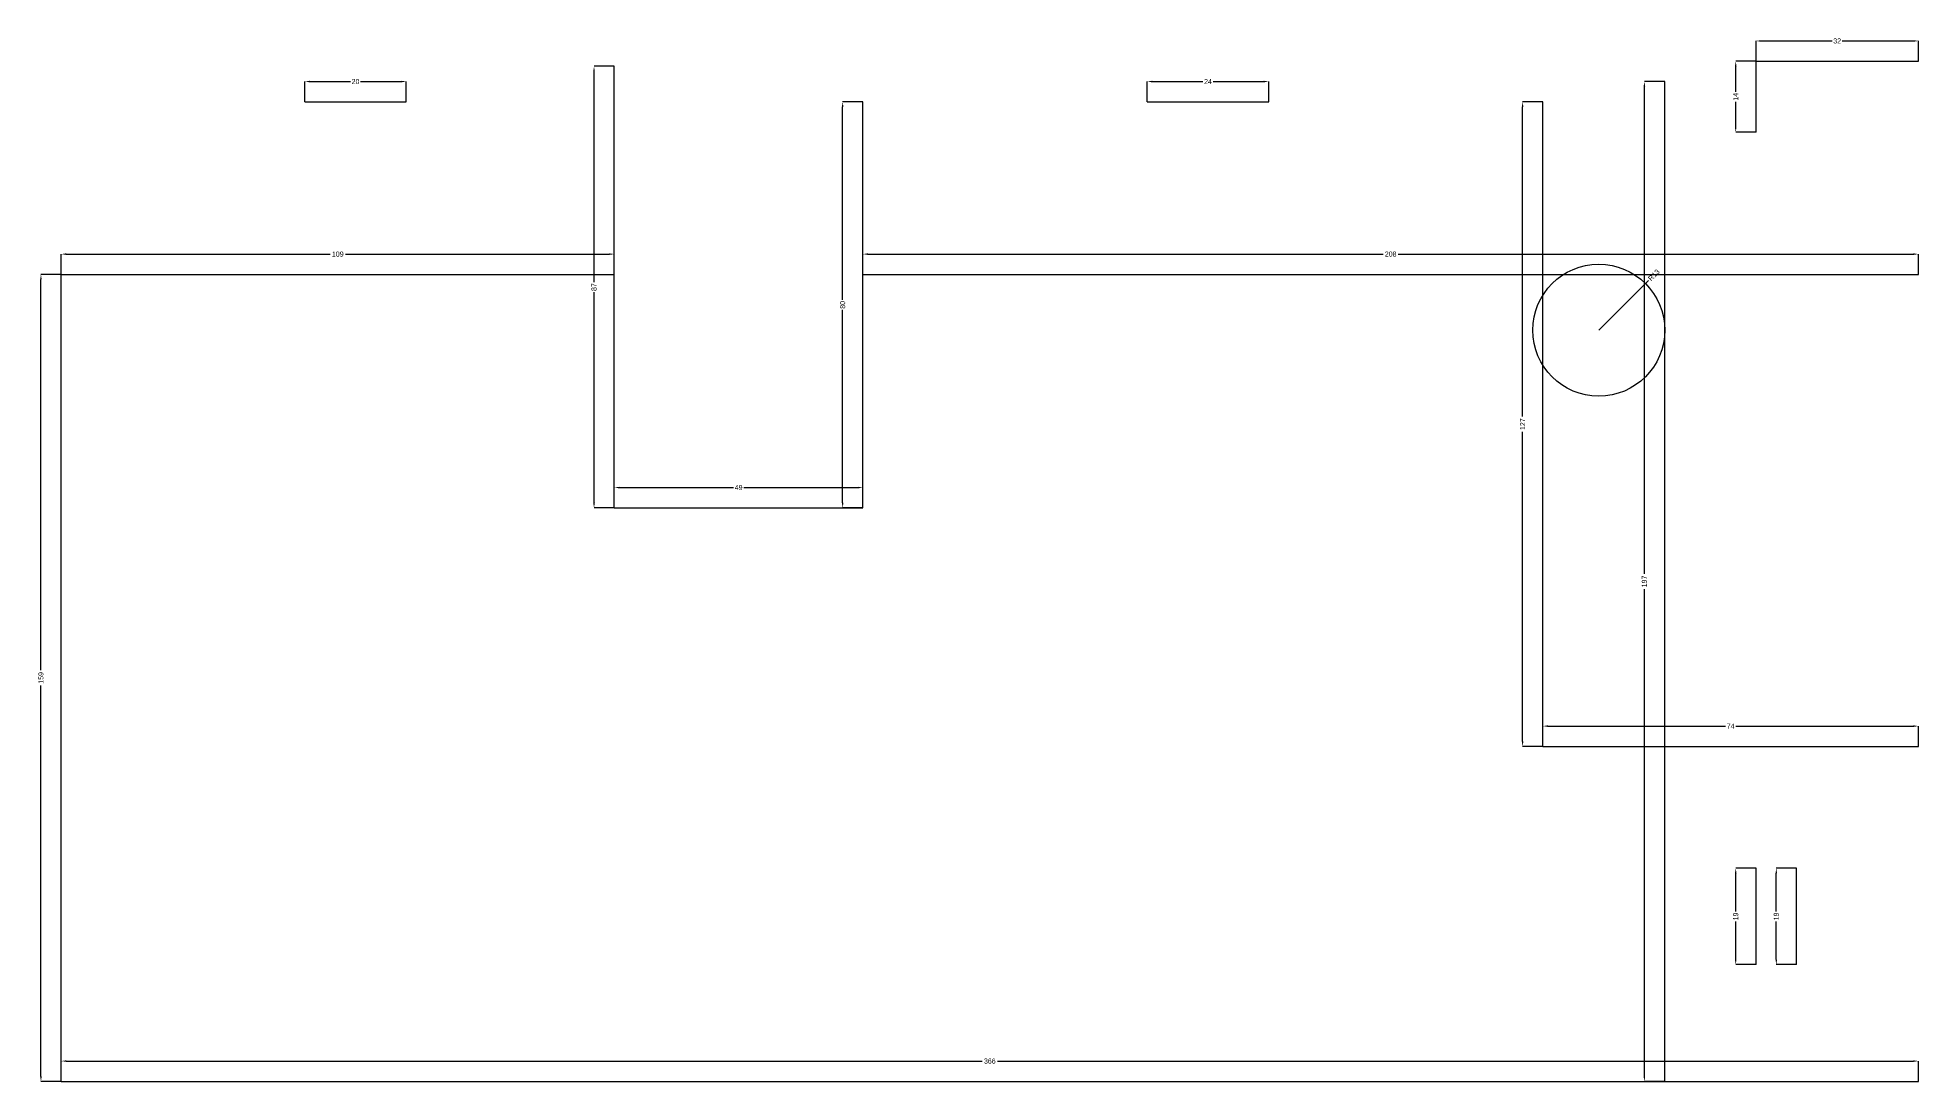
# Model space of a CAD drawing. Header units: metres. Extents: x 5 to 376, y 24 to 230.
import ezdxf

# ---------------------------------------------------------------- set-up
doc = ezdxf.new("R2010")
doc.units = ezdxf.units.M
doc.dimstyles.get("Standard").update_dxf_attribs({"dimtxt": 2.5, "dimasz": 2.5, "dimexe": 1.25, "dimexo": 0.625, "dimtad": 1, "dimcen": 2.5, "dimazin": 3, "dimtfac": 1, "dimtmove": 0, "dimatfit": 3})

# ---------------------------------------------------------------- blocks, each defined once
blk = doc.blocks.new('_CLOSEDFILLED')
at = {"color": 0, "linetype": 'BYBLOCK'}
blk.add_solid([(-1, 0.16), (0, 0), (-1, -0.16)], dxfattribs=at)
blk = doc.blocks.new('*D1')
for p, q in [((10, 24), (10, 28)), ((11, 28), (191.5, 28)), ((194.5, 28), (375, 28)), ((376, 24), (376, 28))]:
    blk.add_line(p, q)
at = {"layer": 'Defpoints'}
for p in [(10, 28), (10, 24), (376, 24)]:
    blk.add_point(p, dxfattribs=at)
at = {"rotation": 180}
blk.add_blockref('_CLOSEDFILLED', (10, 28), dxfattribs=at)
blk.add_blockref('_CLOSEDFILLED', (376, 28))
at = {"insert": (193, 28), "char_height": 1, "attachment_point": 5}
blk.add_mtext('366', dxfattribs=at)
blk = doc.blocks.new('*D2')
for p, q in [((326, 221), (322, 221)), ((322, 124), (322, 220)), ((322, 25), (322, 121)), ((326, 24), (322, 24))]:
    blk.add_line(p, q)
at = {"layer": 'Defpoints'}
for p in [(326, 221), (322, 24), (326, 24)]:
    blk.add_point(p, dxfattribs=at)
for p, rotation in [((322, 221), 90), ((322, 24), 270)]:
    blk.add_blockref('_CLOSEDFILLED', p, dxfattribs=dict(rotation=rotation))
at = {"insert": (322, 122.5), "char_height": 1, "attachment_point": 5, "rotation": 90}
blk.add_mtext('197', dxfattribs=at)
blk = doc.blocks.new('*D3')
for p, q in [((10, 183), (6, 183)), ((6, 105), (6, 182)), ((6, 25), (6, 102)), ((10, 24), (6, 24))]:
    blk.add_line(p, q)
at = {"layer": 'Defpoints'}
for p in [(10, 183), (6, 24), (10, 24)]:
    blk.add_point(p, dxfattribs=at)
for p, rotation in [((6, 183), 90), ((6, 24), 270)]:
    blk.add_blockref('_CLOSEDFILLED', p, dxfattribs=dict(rotation=rotation))
at = {"insert": (6, 103.5), "char_height": 1, "attachment_point": 5, "rotation": 90}
blk.add_mtext('159', dxfattribs=at)
blk = doc.blocks.new('*D4')
for p, q in [((10, 183), (10, 187)), ((11, 187), (63, 187)), ((66, 187), (118, 187)), ((119, 183), (119, 187))]:
    blk.add_line(p, q)
at = {"layer": 'Defpoints'}
for p in [(10, 187), (10, 183), (119, 183)]:
    blk.add_point(p, dxfattribs=at)
at = {"rotation": 180}
blk.add_blockref('_CLOSEDFILLED', (10, 187), dxfattribs=at)
blk.add_blockref('_CLOSEDFILLED', (119, 187))
at = {"insert": (64.5, 187), "char_height": 1, "attachment_point": 5}
blk.add_mtext('109', dxfattribs=at)
blk = doc.blocks.new('*D5')
for p, q in [((168, 183), (168, 187)), ((169, 187), (270.5, 187)), ((273.5, 187), (375, 187)), ((376, 183), (376, 187))]:
    blk.add_line(p, q)
at = {"layer": 'Defpoints'}
for p in [(168, 187), (168, 183), (376, 183)]:
    blk.add_point(p, dxfattribs=at)
at = {"rotation": 180}
blk.add_blockref('_CLOSEDFILLED', (168, 187), dxfattribs=at)
blk.add_blockref('_CLOSEDFILLED', (376, 187))
at = {"insert": (272, 187), "char_height": 1, "attachment_point": 5}
blk.add_mtext('208', dxfattribs=at)
blk = doc.blocks.new('*D6')
for p, q in [((302, 217), (298, 217)), ((298, 155), (298, 216)), ((298, 91), (298, 152)), ((302, 90), (298, 90))]:
    blk.add_line(p, q)
at = {"layer": 'Defpoints'}
for p in [(302, 217), (298, 90), (302, 90)]:
    blk.add_point(p, dxfattribs=at)
for p, rotation in [((298, 217), 90), ((298, 90), 270)]:
    blk.add_blockref('_CLOSEDFILLED', p, dxfattribs=dict(rotation=rotation))
at = {"insert": (298, 153.5), "char_height": 1, "attachment_point": 5, "rotation": 90}
blk.add_mtext('127', dxfattribs=at)
blk = doc.blocks.new('*D7')
for p, q in [((119, 224), (115, 224)), ((115, 181.5), (115, 223)), ((115, 138), (115, 179.5)), ((119, 137), (115, 137))]:
    blk.add_line(p, q)
at = {"layer": 'Defpoints'}
for p in [(119, 224), (115, 137), (119, 137)]:
    blk.add_point(p, dxfattribs=at)
for p, rotation in [((115, 224), 90), ((115, 137), 270)]:
    blk.add_blockref('_CLOSEDFILLED', p, dxfattribs=dict(rotation=rotation))
at = {"insert": (115, 180.5), "char_height": 1, "attachment_point": 5, "rotation": 90}
blk.add_mtext('87', dxfattribs=at)
blk = doc.blocks.new('*D8')
for p, q in [((168, 217), (164, 217)), ((164, 178), (164, 216)), ((164, 138), (164, 176)), ((168, 137), (164, 137))]:
    blk.add_line(p, q)
at = {"layer": 'Defpoints'}
for p in [(168, 217), (164, 137), (168, 137)]:
    blk.add_point(p, dxfattribs=at)
for p, rotation in [((164, 217), 90), ((164, 137), 270)]:
    blk.add_blockref('_CLOSEDFILLED', p, dxfattribs=dict(rotation=rotation))
at = {"insert": (164, 177), "char_height": 1, "attachment_point": 5, "rotation": 90}
blk.add_mtext('80', dxfattribs=at)
blk = doc.blocks.new('*D9')
for p, q in [((344, 225), (344, 229)), ((345, 229), (359, 229)), ((361, 229), (375, 229)), ((376, 225), (376, 229))]:
    blk.add_line(p, q)
at = {"layer": 'Defpoints'}
for p in [(344, 229), (344, 225), (376, 225)]:
    blk.add_point(p, dxfattribs=at)
at = {"rotation": 180}
blk.add_blockref('_CLOSEDFILLED', (344, 229), dxfattribs=at)
blk.add_blockref('_CLOSEDFILLED', (376, 229))
at = {"insert": (360, 229), "char_height": 1, "attachment_point": 5}
blk.add_mtext('32', dxfattribs=at)
blk = doc.blocks.new('*D10')
for p, q in [((352, 66), (348, 66)), ((348, 57.5), (348, 65)), ((348, 48), (348, 55.5)), ((352, 47), (348, 47))]:
    blk.add_line(p, q)
at = {"layer": 'Defpoints'}
for p in [(352, 66), (348, 47), (352, 47)]:
    blk.add_point(p, dxfattribs=at)
for p, rotation in [((348, 66), 90), ((348, 47), 270)]:
    blk.add_blockref('_CLOSEDFILLED', p, dxfattribs=dict(rotation=rotation))
at = {"insert": (348, 56.5), "char_height": 1, "attachment_point": 5, "rotation": 90}
blk.add_mtext('19', dxfattribs=at)
blk = doc.blocks.new('*D11')
for p, q in [((302, 90), (302, 94)), ((303, 94), (338, 94)), ((340, 94), (375, 94)), ((376, 90), (376, 94))]:
    blk.add_line(p, q)
at = {"layer": 'Defpoints'}
for p in [(302, 94), (302, 90), (376, 90)]:
    blk.add_point(p, dxfattribs=at)
at = {"rotation": 180}
blk.add_blockref('_CLOSEDFILLED', (302, 94), dxfattribs=at)
blk.add_blockref('_CLOSEDFILLED', (376, 94))
at = {"insert": (339, 94), "char_height": 1, "attachment_point": 5}
blk.add_mtext('74', dxfattribs=at)
blk = doc.blocks.new('*D12')
for p, q in [((58, 217), (58, 221)), ((59, 221), (67, 221)), ((69, 221), (77, 221)), ((78, 217), (78, 221))]:
    blk.add_line(p, q)
at = {"layer": 'Defpoints'}
for p in [(58, 221), (58, 217), (78, 217)]:
    blk.add_point(p, dxfattribs=at)
at = {"rotation": 180}
blk.add_blockref('_CLOSEDFILLED', (58, 221), dxfattribs=at)
blk.add_blockref('_CLOSEDFILLED', (78, 221))
at = {"insert": (68, 221), "char_height": 1, "attachment_point": 5}
blk.add_mtext('20', dxfattribs=at)
blk = doc.blocks.new('*D13')
for p, q in [((224, 217), (224, 221)), ((225, 221), (235, 221)), ((237, 221), (247, 221)), ((248, 217), (248, 221))]:
    blk.add_line(p, q)
at = {"layer": 'Defpoints'}
for p in [(224, 221), (224, 217), (248, 217)]:
    blk.add_point(p, dxfattribs=at)
at = {"rotation": 180}
blk.add_blockref('_CLOSEDFILLED', (224, 221), dxfattribs=at)
blk.add_blockref('_CLOSEDFILLED', (248, 221))
at = {"insert": (236, 221), "char_height": 1, "attachment_point": 5}
blk.add_mtext('24', dxfattribs=at)
blk = doc.blocks.new('*D14')
for p, q in [((119, 137), (119, 141)), ((120, 141), (142.5, 141)), ((144.5, 141), (167, 141)), ((168, 137), (168, 141))]:
    blk.add_line(p, q)
at = {"layer": 'Defpoints'}
for p in [(119, 141), (119, 137), (168, 137)]:
    blk.add_point(p, dxfattribs=at)
at = {"rotation": 180}
blk.add_blockref('_CLOSEDFILLED', (119, 141), dxfattribs=at)
blk.add_blockref('_CLOSEDFILLED', (168, 141))
at = {"insert": (143.5, 141), "char_height": 1, "attachment_point": 5}
blk.add_mtext('49', dxfattribs=at)
blk = doc.blocks.new('*D15')
for p, q in [((344, 66), (340, 66)), ((340, 57.5), (340, 65)), ((340, 48), (340, 55.5)), ((344, 47), (340, 47))]:
    blk.add_line(p, q)
at = {"layer": 'Defpoints'}
for p in [(344, 66), (340, 47), (344, 47)]:
    blk.add_point(p, dxfattribs=at)
for p, rotation in [((340, 66), 90), ((340, 47), 270)]:
    blk.add_blockref('_CLOSEDFILLED', p, dxfattribs=dict(rotation=rotation))
at = {"insert": (340, 56.5), "char_height": 1, "attachment_point": 5, "rotation": 90}
blk.add_mtext('19', dxfattribs=at)
blk = doc.blocks.new('*D16')
for p, q in [((344, 225), (340, 225)), ((340, 219), (340, 224)), ((340, 212), (340, 217)), ((344, 211), (340, 211))]:
    blk.add_line(p, q)
at = {"layer": 'Defpoints'}
for p in [(344, 225), (340, 211), (344, 211)]:
    blk.add_point(p, dxfattribs=at)
for p, rotation in [((340, 225), 90), ((340, 211), 270)]:
    blk.add_blockref('_CLOSEDFILLED', p, dxfattribs=dict(rotation=rotation))
at = {"insert": (340, 218), "char_height": 1, "attachment_point": 5, "rotation": 90}
blk.add_mtext('14', dxfattribs=at)
blk = doc.blocks.new('*D17')
for p, q in [((322.81, 181.81), (322.37, 181.37)), ((313, 172), (322.19, 181.19))]:
    blk.add_line(p, q)
at = {"layer": 'Defpoints'}
for p in [(322.19, 181.19), (313, 172)]:
    blk.add_point(p, dxfattribs=at)
at = {"xscale": 0.25, "yscale": 0.25, "rotation": 224.99999999999991}
blk.add_blockref('_CLOSEDFILLED', (322.19, 181.19), dxfattribs=at)
at = {"insert": (323.87, 182.87), "char_height": 1, "attachment_point": 5, "rotation": 45}
blk.add_mtext('R13', dxfattribs=at)

msp = doc.modelspace()

# ---------------------------------------------------------------- linework, layer by layer
for p, q in [((119, 137), (119, 224)), ((344, 225), (376, 225)), ((344, 211), (344, 225)), ((326, 24), (326, 221)), ((58, 217), (78, 217)), ((168, 137), (168, 217)), ((224, 217), (248, 217)), ((302, 90), (302, 217)), ((10, 24), (10, 183)), ((10, 183), (119, 183)), ((168, 183), (376, 183)), ((119, 137), (168, 137)), ((302, 90), (376, 90)), ((344, 47), (344, 66)), ((352, 47), (352, 66)), ((10, 24), (376, 24))]:
    msp.add_line(p, q)
msp.add_circle((313, 172), 13)

# ---------------------------------------------------------------- dimensions: what is measured, and where the dimension line sits
for base, p1, p2, picture, middle in [((344, 229), (344, 225), (376, 225), '*D9', (360, 229)), ((58, 221), (58, 217), (78, 217), '*D12', (68, 221)), ((224, 221), (224, 217), (248, 217), '*D13', (236, 221)), ((10, 187), (10, 183), (119, 183), '*D4', (64.5, 187)), ((168, 187), (168, 183), (376, 183), '*D5', (272, 187)), ((119, 141), (119, 137), (168, 137), '*D14', (143.5, 141)), ((302, 94), (302, 90), (376, 90), '*D11', (339, 94)), ((10, 28), (10, 24), (376, 24), '*D1', (193, 28))]:
    dim = msp.add_linear_dim(base=base, p1=p1, p2=p2, dimstyle='Standard', override={"dimasz": 1, "dimsah": 0, "dimtsz": 0})
    dim.commit()
    dim.dimension.update_dxf_attribs({"geometry": picture, "text_midpoint": middle})
for base, p1, p2, picture, middle in [((115, 137), (119, 137), (119, 224), '*D7', (115, 180.5)), ((340, 211), (344, 211), (344, 225), '*D16', (340, 218)), ((322, 24), (326, 24), (326, 221), '*D2', (322, 122.5)), ((164, 137), (168, 137), (168, 217), '*D8', (164, 177)), ((298, 90), (302, 90), (302, 217), '*D6', (298, 153.5)), ((6, 24), (10, 24), (10, 183), '*D3', (6, 103.5)), ((340, 47), (344, 47), (344, 66), '*D15', (340, 56.5)), ((348, 47), (352, 47), (352, 66), '*D10', (348, 56.5))]:
    dim = msp.add_linear_dim(base=base, p1=p1, p2=p2, angle=90, dimstyle='Standard', override={"dimasz": 1, "dimsah": 0, "dimtsz": 0})
    dim.commit()
    dim.dimension.update_dxf_attribs({"geometry": picture, "text_midpoint": middle})
dim = msp.add_radius_dim(center=(313, 172), mpoint=(322.192, 181.192), dimstyle='Standard')
dim.commit()
dim.dimension.update_dxf_attribs({"geometry": '*D17', "text_midpoint": (323.872, 182.872)})

doc.saveas('drawing.dxf')
